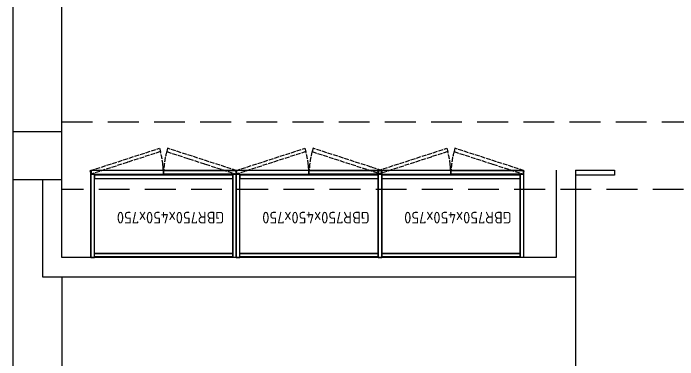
# Model space of a CAD drawing. Header units: millimetres. Extents: x 151130 to 215929, y 2134 to 34533.
# Drawn here: x 151180 to 154607, y 29305 to 31093 of the extents above; entities that cross this region are included whole.
import ezdxf

# ---------------------------------------------------------------- set-up
doc = ezdxf.new("R2010")
doc.units = ezdxf.units.MM
doc.linetypes.add('ACAD_ISO04W100', pattern=[30, 24, -3, 0, -3])
doc.linetypes.add('HIDDEN', pattern=[9.525, 6.35, -3.175])
doc.layers.add('MUEBLES', color=8, linetype='Continuous')
doc.layers.add('muros', color=7, linetype='Continuous')
doc.styles.get("Standard").update_dxf_attribs({"font": 'isocp2.shx'})

# ---------------------------------------------------------------- blocks, each defined once
blk = doc.blocks.new('GBR750x450x750')
for points in [[(0, 0), (18, 0), (18, -430), (0, -430)], [(0, 0), (750, 0), (750, -450), (0, -450)], [(750, 0), (732, 0), (732, -430), (750, -430)], [(732, -2), (732, -20), (18, -20), (18, -2)], [(732, -430), (18, -430), (18, -20), (732, -20)], [(732, -425), (732, -407), (18, -407), (18, -425)], [(2, -430), (374, -430), (374, -448), (2, -448)], [(748, -430), (376, -430), (376, -448), (748, -448)], [(748, -430), (376, -430), (376, -448), (748, -448)]]:
    blk.add_lwpolyline(points, close=True)
at = {"color": 8, "linetype": 'ACAD_ISO04W100'}
for points in [[(358.8, -545.7), (2, -430), (-2.7, -447.4), (354.1, -563.1)], [(391.2, -545.7), (748, -430), (752.7, -447.4), (395.9, -563.1)]]:
    blk.add_lwpolyline(points, close=True, dxfattribs=at)
for centre, start, end in [((-55, -431.1), 344.5265, 357.7502), ((805, -431.1), 182.2498, 195.4735)]:
    blk.add_arc(centre, 429.3, start, end, dxfattribs=at)
at = {"insert": (61.9, -175.2), "char_height": 60, "attachment_point": 1}
blk.add_mtext_dynamic_manual_height_columns('{\\C1;GBR750x450x750}', width=592.277, gutter_width=1, heights=[0], dxfattribs=at)

msp = doc.modelspace()

# ---------------------------------------------------------------- linework, layer by layer
at = {"layer": 'MUEBLES', "color": 6}
msp.add_line((154079.9, 30283.2), (154079.9, 20683.2), dxfattribs=at)
at = {"layer": 'MUEBLES', "linetype": 'HIDDEN', "ltscale": 25}
msp.add_line((175829.9, 30183.2), (151429.9, 30183.2), dxfattribs=at)
msp.add_lwpolyline([(151429.9, 30533.2), (173979.9, 30533.2)], dxfattribs=at)
at = {"layer": 'MUEBLES', "color": 6}
msp.add_lwpolyline([(154079.9, 30282.9), (154279.9, 30282.9), (154279.9, 30257.9), (154079.9, 30257.9)], dxfattribs=at)
at = {"layer": 'muros', "color": 2}
for p, q in [((151179.9, 20283.2), (151179.9, 34183.2)), ((151179.9, 30483.2), (151429.9, 30483.2)), ((151429.9, 30233.2), (151179.9, 30233.2)), ((151429.9, 29733.2), (151429.9, 20283.2))]:
    msp.add_line(p, q, dxfattribs=at)
at = {"layer": 'muros'}
for points in [[(153979.9, 30283.2), (153979.9, 29833.2), (151429.9, 29833.2), (151429.9, 34183.2)], [(151329.9, 30233.2), (151329.9, 29733.2), (154079.9, 29733.2)]]:
    msp.add_lwpolyline(points, dxfattribs=at)

# ---------------------------------------------------------------- block references
at = {"color": 5, "rotation": 180}
for p in [(152329.9, 29833.2), (153079.9, 29833.2), (153811.9, 29833.2)]:
    msp.add_blockref('GBR750x450x750', p, dxfattribs=at)

doc.saveas('drawing.dxf')
